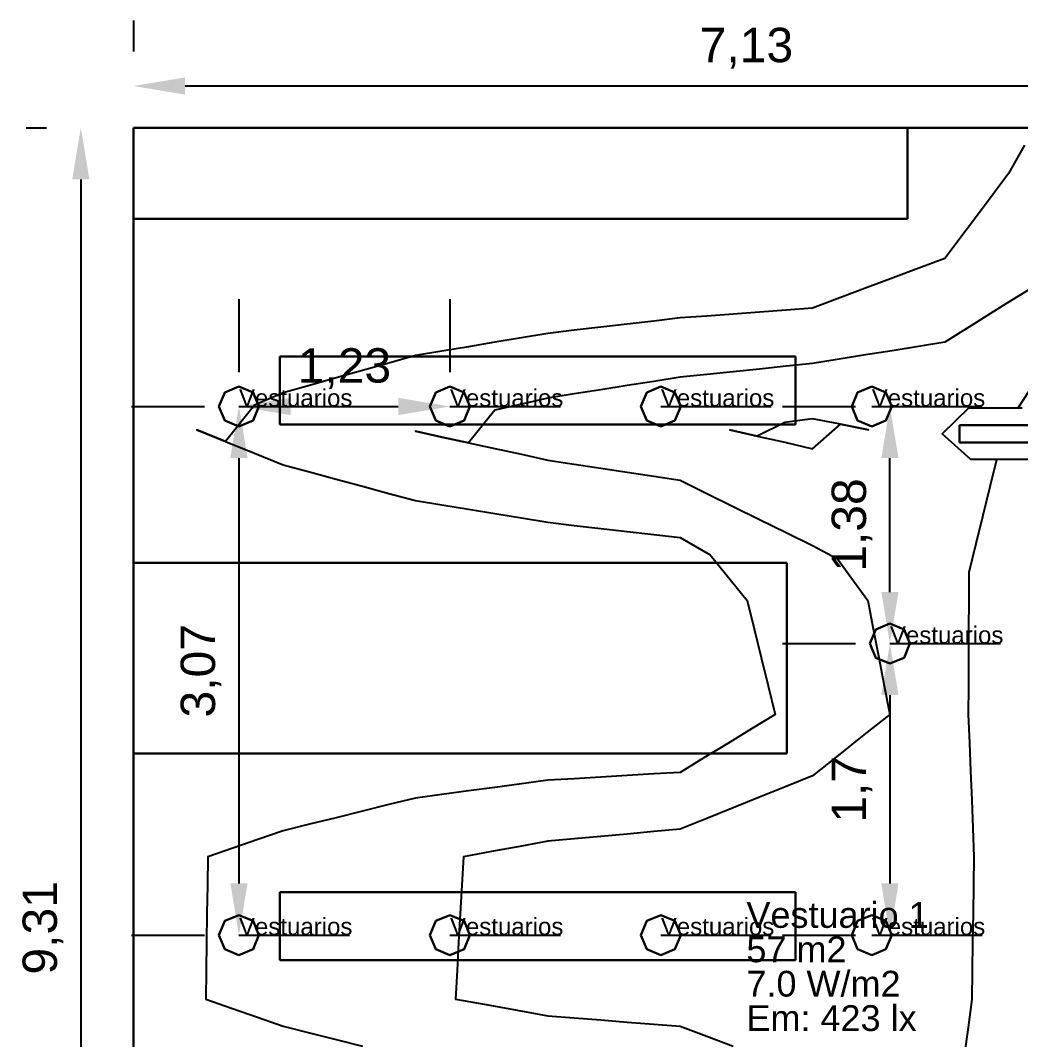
# Model space of a CAD drawing. Header units: millimetres. Extents: x 3.7 to 38, y 4.9 to 16.2.
# Drawn here: x 4.37 to 10.19, y 9.97 to 15.9 of the extents above; entities that cross this region are included whole.
import ezdxf

# ---------------------------------------------------------------- set-up
doc = ezdxf.new("R2010")
doc.units = ezdxf.units.MM
for name, color, linetype in [('DLXFURN', 5, 'Continuous'), ('DLXISO', 7, 'Continuous'), ('DLXLUM', 2, 'Continuous'), ('DLXLUMEX', 2, 'Continuous'), ('DLXSCENE', 7, 'Continuous'), ('DLXSUM', 9, 'Continuous'), ('MAPAS', 7, 'Continuous')]:
    doc.layers.add(name, color=color, linetype=linetype)
doc.layers.get('0').off()
doc.styles.get("Standard").update_dxf_attribs({"font": 'arial.ttf'})
doc.dimstyles.new('ISO-25', dxfattribs={"dimtxt": 0.2, "dimasz": 0.3, "dimexe": 0.2, "dimexo": 0.625, "dimgap": 0.1, "dimtad": 1, "dimtoh": 1, "dimtxsty": 'Standard', "dimcen": 2.5, "dimadec": 0, "dimazin": 0, "dimtfac": 1, "dimtmove": 0, "dimatfit": 3, "dimfxl": 1, "dimarcsym": 0})

# ---------------------------------------------------------------- blocks, each defined once
blk = doc.blocks.new('*U41')
for p, q in [((-0.1163, 0), (-0.0822, 0.0822)), ((-0.0822, 0.0822), (-0.1163, 0)), ((-0.0822, 0.0822), (-0.1163, 0)), ((-0.1163, 0), (-0.0822, 0.0822)), ((-0.0822, 0.0822), (0, 0.1163)), ((0, 0.1163), (-0.0822, 0.0822)), ((0, 0.1163), (-0.0822, 0.0822)), ((-0.0822, 0.0822), (0, 0.1163)), ((-0.0822, 0.0822), (-0.0822, 0.0822)), ((-0.0822, 0.0822), (-0.0822, 0.0822)), ((0, 0.1163), (0.0822, 0.0822)), ((0.0822, 0.0822), (0, 0.1163)), ((0, 0.1163), (0, 0.1163)), ((0.0822, 0.0822), (0, 0.1163)), ((0, 0.1163), (0, 0.1163)), ((0, 0.1163), (0.0822, 0.0822)), ((0.0822, 0.0822), (0.1163, 0)), ((0.1163, 0), (0.0822, 0.0822)), ((0.0822, 0.0822), (0.0822, 0.0822)), ((0.1163, 0), (0.0822, 0.0822)), ((0.0822, 0.0822), (0.0822, 0.0822)), ((0.0822, 0.0822), (0.1163, 0)), ((-0.0822, -0.0822), (-0.1163, 0)), ((-0.1163, 0), (-0.0822, -0.0822)), ((-0.1163, 0), (-0.0822, -0.0822)), ((-0.0822, -0.0822), (-0.1163, 0)), ((-0.1163, 0), (-0.1163, 0)), ((-0.1163, 0), (-0.1163, 0)), ((0.1163, 0), (0.0822, -0.0822)), ((0.0822, -0.0822), (0.1163, 0)), ((0.0822, -0.0822), (0.1163, 0)), ((0.1163, 0), (0.0822, -0.0822)), ((0.1163, 0), (0.1163, 0)), ((0.1163, 0), (0.1163, 0)), ((0, -0.1163), (-0.0822, -0.0822)), ((-0.0822, -0.0822), (0, -0.1163)), ((-0.0822, -0.0822), (0, -0.1163)), ((0, -0.1163), (-0.0822, -0.0822)), ((-0.0822, -0.0822), (-0.0822, -0.0822)), ((-0.0822, -0.0822), (-0.0822, -0.0822)), ((0.0822, -0.0822), (0, -0.1163)), ((0, -0.1163), (0.0822, -0.0822)), ((0, -0.1163), (0.0822, -0.0822)), ((0.0822, -0.0822), (0, -0.1163)), ((0, -0.1163), (0, -0.1163)), ((0, -0.1163), (0, -0.1163)), ((0.0822, -0.0822), (0.0822, -0.0822)), ((0.0822, -0.0822), (0.0822, -0.0822))]:
    blk.add_line(p, q)
at = {"color": 1}
blk.add_line((0, 0), (0.6425, 0), dxfattribs=at)
at = {"layer": 'DLXLUMEX', "color": 7}
blk.add_text('Vestuarios', height=0.1, dxfattribs=at).set_placement((0, 0))
blk = doc.blocks.new('*U52')
for p, q in [((-0.1163, 0), (-0.0822, 0.0822)), ((-0.0822, 0.0822), (-0.1163, 0)), ((-0.0822, 0.0822), (-0.1163, 0)), ((-0.1163, 0), (-0.0822, 0.0822)), ((-0.0822, 0.0822), (0, 0.1163)), ((0, 0.1163), (-0.0822, 0.0822)), ((0, 0.1163), (-0.0822, 0.0822)), ((-0.0822, 0.0822), (0, 0.1163)), ((-0.0822, 0.0822), (-0.0822, 0.0822)), ((-0.0822, 0.0822), (-0.0822, 0.0822)), ((0, 0.1163), (0.0822, 0.0822)), ((0.0822, 0.0822), (0, 0.1163)), ((0, 0.1163), (0, 0.1163)), ((0.0822, 0.0822), (0, 0.1163)), ((0, 0.1163), (0, 0.1163)), ((0, 0.1163), (0.0822, 0.0822)), ((0.0822, 0.0822), (0.1163, 0)), ((0.1163, 0), (0.0822, 0.0822)), ((0.0822, 0.0822), (0.0822, 0.0822)), ((0.1163, 0), (0.0822, 0.0822)), ((0.0822, 0.0822), (0.0822, 0.0822)), ((0.0822, 0.0822), (0.1163, 0)), ((-0.0822, -0.0822), (-0.1163, 0)), ((-0.1163, 0), (-0.0822, -0.0822)), ((-0.1163, 0), (-0.0822, -0.0822)), ((-0.0822, -0.0822), (-0.1163, 0)), ((-0.1163, 0), (-0.1163, 0)), ((-0.1163, 0), (-0.1163, 0)), ((0.1163, 0), (0.0822, -0.0822)), ((0.0822, -0.0822), (0.1163, 0)), ((0.0822, -0.0822), (0.1163, 0)), ((0.1163, 0), (0.0822, -0.0822)), ((0.1163, 0), (0.1163, 0)), ((0.1163, 0), (0.1163, 0)), ((0, -0.1163), (-0.0822, -0.0822)), ((-0.0822, -0.0822), (0, -0.1163)), ((-0.0822, -0.0822), (0, -0.1163)), ((0, -0.1163), (-0.0822, -0.0822)), ((-0.0822, -0.0822), (-0.0822, -0.0822)), ((-0.0822, -0.0822), (-0.0822, -0.0822)), ((0.0822, -0.0822), (0, -0.1163)), ((0, -0.1163), (0.0822, -0.0822)), ((0, -0.1163), (0.0822, -0.0822)), ((0.0822, -0.0822), (0, -0.1163)), ((0, -0.1163), (0, -0.1163)), ((0, -0.1163), (0, -0.1163)), ((0.0822, -0.0822), (0.0822, -0.0822)), ((0.0822, -0.0822), (0.0822, -0.0822))]:
    blk.add_line(p, q)
at = {"color": 1}
blk.add_line((0, 0), (0.6425, 0), dxfattribs=at)
at = {"layer": 'DLXLUMEX', "color": 7}
blk.add_text('Vestuarios', height=0.1, dxfattribs=at).set_placement((0, 0))
blk = doc.blocks.new('*U71')
for p, q in [((-0.1163, 0), (-0.0822, 0.0822)), ((-0.0822, 0.0822), (-0.1163, 0)), ((-0.0822, 0.0822), (-0.1163, 0)), ((-0.1163, 0), (-0.0822, 0.0822)), ((-0.0822, 0.0822), (0, 0.1163)), ((0, 0.1163), (-0.0822, 0.0822)), ((0, 0.1163), (-0.0822, 0.0822)), ((-0.0822, 0.0822), (0, 0.1163)), ((-0.0822, 0.0822), (-0.0822, 0.0822)), ((-0.0822, 0.0822), (-0.0822, 0.0822)), ((0, 0.1163), (0.0822, 0.0822)), ((0.0822, 0.0822), (0, 0.1163)), ((0, 0.1163), (0, 0.1163)), ((0.0822, 0.0822), (0, 0.1163)), ((0, 0.1163), (0, 0.1163)), ((0, 0.1163), (0.0822, 0.0822)), ((0.0822, 0.0822), (0.1163, 0)), ((0.1163, 0), (0.0822, 0.0822)), ((0.0822, 0.0822), (0.0822, 0.0822)), ((0.1163, 0), (0.0822, 0.0822)), ((0.0822, 0.0822), (0.0822, 0.0822)), ((0.0822, 0.0822), (0.1163, 0)), ((-0.0822, -0.0822), (-0.1163, 0)), ((-0.1163, 0), (-0.0822, -0.0822)), ((-0.1163, 0), (-0.0822, -0.0822)), ((-0.0822, -0.0822), (-0.1163, 0)), ((-0.1163, 0), (-0.1163, 0)), ((-0.1163, 0), (-0.1163, 0)), ((0.1163, 0), (0.0822, -0.0822)), ((0.0822, -0.0822), (0.1163, 0)), ((0.0822, -0.0822), (0.1163, 0)), ((0.1163, 0), (0.0822, -0.0822)), ((0.1163, 0), (0.1163, 0)), ((0.1163, 0), (0.1163, 0)), ((0, -0.1163), (-0.0822, -0.0822)), ((-0.0822, -0.0822), (0, -0.1163)), ((-0.0822, -0.0822), (0, -0.1163)), ((0, -0.1163), (-0.0822, -0.0822)), ((-0.0822, -0.0822), (-0.0822, -0.0822)), ((-0.0822, -0.0822), (-0.0822, -0.0822)), ((0.0822, -0.0822), (0, -0.1163)), ((0, -0.1163), (0.0822, -0.0822)), ((0, -0.1163), (0.0822, -0.0822)), ((0.0822, -0.0822), (0, -0.1163)), ((0, -0.1163), (0, -0.1163)), ((0, -0.1163), (0, -0.1163)), ((0.0822, -0.0822), (0.0822, -0.0822)), ((0.0822, -0.0822), (0.0822, -0.0822))]:
    blk.add_line(p, q)
at = {"color": 1}
blk.add_line((0, 0), (0.6425, 0), dxfattribs=at)
at = {"layer": 'DLXLUMEX', "color": 7}
blk.add_text('Vestuarios', height=0.1, dxfattribs=at).set_placement((0, 0))
blk = doc.blocks.new('*U81')
for p, q in [((-0.1163, 0), (-0.0822, 0.0822)), ((-0.0822, 0.0822), (-0.1163, 0)), ((-0.0822, 0.0822), (-0.1163, 0)), ((-0.1163, 0), (-0.0822, 0.0822)), ((-0.0822, 0.0822), (0, 0.1163)), ((0, 0.1163), (-0.0822, 0.0822)), ((0, 0.1163), (-0.0822, 0.0822)), ((-0.0822, 0.0822), (0, 0.1163)), ((-0.0822, 0.0822), (-0.0822, 0.0822)), ((-0.0822, 0.0822), (-0.0822, 0.0822)), ((0, 0.1163), (0.0822, 0.0822)), ((0.0822, 0.0822), (0, 0.1163)), ((0, 0.1163), (0, 0.1163)), ((0.0822, 0.0822), (0, 0.1163)), ((0, 0.1163), (0, 0.1163)), ((0, 0.1163), (0.0822, 0.0822)), ((0.0822, 0.0822), (0.1163, 0)), ((0.1163, 0), (0.0822, 0.0822)), ((0.0822, 0.0822), (0.0822, 0.0822)), ((0.1163, 0), (0.0822, 0.0822)), ((0.0822, 0.0822), (0.0822, 0.0822)), ((0.0822, 0.0822), (0.1163, 0)), ((-0.0822, -0.0822), (-0.1163, 0)), ((-0.1163, 0), (-0.0822, -0.0822)), ((-0.1163, 0), (-0.0822, -0.0822)), ((-0.0822, -0.0822), (-0.1163, 0)), ((-0.1163, 0), (-0.1163, 0)), ((-0.1163, 0), (-0.1163, 0)), ((0.1163, 0), (0.0822, -0.0822)), ((0.0822, -0.0822), (0.1163, 0)), ((0.0822, -0.0822), (0.1163, 0)), ((0.1163, 0), (0.0822, -0.0822)), ((0.1163, 0), (0.1163, 0)), ((0.1163, 0), (0.1163, 0)), ((0, -0.1163), (-0.0822, -0.0822)), ((-0.0822, -0.0822), (0, -0.1163)), ((-0.0822, -0.0822), (0, -0.1163)), ((0, -0.1163), (-0.0822, -0.0822)), ((-0.0822, -0.0822), (-0.0822, -0.0822)), ((-0.0822, -0.0822), (-0.0822, -0.0822)), ((0.0822, -0.0822), (0, -0.1163)), ((0, -0.1163), (0.0822, -0.0822)), ((0, -0.1163), (0.0822, -0.0822)), ((0.0822, -0.0822), (0, -0.1163)), ((0, -0.1163), (0, -0.1163)), ((0, -0.1163), (0, -0.1163)), ((0.0822, -0.0822), (0.0822, -0.0822)), ((0.0822, -0.0822), (0.0822, -0.0822))]:
    blk.add_line(p, q)
at = {"color": 1}
blk.add_line((0, 0), (0.6425, 0), dxfattribs=at)
at = {"layer": 'DLXLUMEX', "color": 7}
blk.add_text('Vestuarios', height=0.1, dxfattribs=at).set_placement((0, 0))
blk = doc.blocks.new('*U98')
for p, q in [((-0.1163, 0), (-0.0822, 0.0822)), ((-0.0822, 0.0822), (-0.1163, 0)), ((-0.0822, 0.0822), (-0.1163, 0)), ((-0.1163, 0), (-0.0822, 0.0822)), ((-0.0822, 0.0822), (0, 0.1163)), ((0, 0.1163), (-0.0822, 0.0822)), ((0, 0.1163), (-0.0822, 0.0822)), ((-0.0822, 0.0822), (0, 0.1163)), ((-0.0822, 0.0822), (-0.0822, 0.0822)), ((-0.0822, 0.0822), (-0.0822, 0.0822)), ((0, 0.1163), (0.0822, 0.0822)), ((0.0822, 0.0822), (0, 0.1163)), ((0, 0.1163), (0, 0.1163)), ((0.0822, 0.0822), (0, 0.1163)), ((0, 0.1163), (0, 0.1163)), ((0, 0.1163), (0.0822, 0.0822)), ((0.0822, 0.0822), (0.1163, 0)), ((0.1163, 0), (0.0822, 0.0822)), ((0.0822, 0.0822), (0.0822, 0.0822)), ((0.1163, 0), (0.0822, 0.0822)), ((0.0822, 0.0822), (0.0822, 0.0822)), ((0.0822, 0.0822), (0.1163, 0)), ((-0.0822, -0.0822), (-0.1163, 0)), ((-0.1163, 0), (-0.0822, -0.0822)), ((-0.1163, 0), (-0.0822, -0.0822)), ((-0.0822, -0.0822), (-0.1163, 0)), ((-0.1163, 0), (-0.1163, 0)), ((-0.1163, 0), (-0.1163, 0)), ((0.1163, 0), (0.0822, -0.0822)), ((0.0822, -0.0822), (0.1163, 0)), ((0.0822, -0.0822), (0.1163, 0)), ((0.1163, 0), (0.0822, -0.0822)), ((0.1163, 0), (0.1163, 0)), ((0.1163, 0), (0.1163, 0)), ((0, -0.1163), (-0.0822, -0.0822)), ((-0.0822, -0.0822), (0, -0.1163)), ((-0.0822, -0.0822), (0, -0.1163)), ((0, -0.1163), (-0.0822, -0.0822)), ((-0.0822, -0.0822), (-0.0822, -0.0822)), ((-0.0822, -0.0822), (-0.0822, -0.0822)), ((0.0822, -0.0822), (0, -0.1163)), ((0, -0.1163), (0.0822, -0.0822)), ((0, -0.1163), (0.0822, -0.0822)), ((0.0822, -0.0822), (0, -0.1163)), ((0, -0.1163), (0, -0.1163)), ((0, -0.1163), (0, -0.1163)), ((0.0822, -0.0822), (0.0822, -0.0822)), ((0.0822, -0.0822), (0.0822, -0.0822))]:
    blk.add_line(p, q)
at = {"color": 1}
blk.add_line((0, 0), (0.6425, 0), dxfattribs=at)
at = {"layer": 'DLXLUMEX', "color": 7}
blk.add_text('Vestuarios', height=0.1, dxfattribs=at).set_placement((0, 0))
blk = doc.blocks.new('*U108')
for p, q in [((-0.1163, 0), (-0.0822, 0.0822)), ((-0.0822, 0.0822), (-0.1163, 0)), ((-0.0822, 0.0822), (-0.1163, 0)), ((-0.1163, 0), (-0.0822, 0.0822)), ((-0.0822, 0.0822), (0, 0.1163)), ((0, 0.1163), (-0.0822, 0.0822)), ((0, 0.1163), (-0.0822, 0.0822)), ((-0.0822, 0.0822), (0, 0.1163)), ((-0.0822, 0.0822), (-0.0822, 0.0822)), ((-0.0822, 0.0822), (-0.0822, 0.0822)), ((0, 0.1163), (0.0822, 0.0822)), ((0.0822, 0.0822), (0, 0.1163)), ((0, 0.1163), (0, 0.1163)), ((0.0822, 0.0822), (0, 0.1163)), ((0, 0.1163), (0, 0.1163)), ((0, 0.1163), (0.0822, 0.0822)), ((0.0822, 0.0822), (0.1163, 0)), ((0.1163, 0), (0.0822, 0.0822)), ((0.0822, 0.0822), (0.0822, 0.0822)), ((0.1163, 0), (0.0822, 0.0822)), ((0.0822, 0.0822), (0.0822, 0.0822)), ((0.0822, 0.0822), (0.1163, 0)), ((-0.0822, -0.0822), (-0.1163, 0)), ((-0.1163, 0), (-0.0822, -0.0822)), ((-0.1163, 0), (-0.0822, -0.0822)), ((-0.0822, -0.0822), (-0.1163, 0)), ((-0.1163, 0), (-0.1163, 0)), ((-0.1163, 0), (-0.1163, 0)), ((0.1163, 0), (0.0822, -0.0822)), ((0.0822, -0.0822), (0.1163, 0)), ((0.0822, -0.0822), (0.1163, 0)), ((0.1163, 0), (0.0822, -0.0822)), ((0.1163, 0), (0.1163, 0)), ((0.1163, 0), (0.1163, 0)), ((0, -0.1163), (-0.0822, -0.0822)), ((-0.0822, -0.0822), (0, -0.1163)), ((-0.0822, -0.0822), (0, -0.1163)), ((0, -0.1163), (-0.0822, -0.0822)), ((-0.0822, -0.0822), (-0.0822, -0.0822)), ((-0.0822, -0.0822), (-0.0822, -0.0822)), ((0.0822, -0.0822), (0, -0.1163)), ((0, -0.1163), (0.0822, -0.0822)), ((0, -0.1163), (0.0822, -0.0822)), ((0.0822, -0.0822), (0, -0.1163)), ((0, -0.1163), (0, -0.1163)), ((0, -0.1163), (0, -0.1163)), ((0.0822, -0.0822), (0.0822, -0.0822)), ((0.0822, -0.0822), (0.0822, -0.0822))]:
    blk.add_line(p, q)
at = {"color": 1}
blk.add_line((0, 0), (0.6425, 0), dxfattribs=at)
at = {"layer": 'DLXLUMEX', "color": 7}
blk.add_text('Vestuarios', height=0.1, dxfattribs=at).set_placement((0, 0))
blk = doc.blocks.new('*U20')
for p, q in [((-0.1163, 0), (-0.0822, 0.0822)), ((-0.0822, 0.0822), (-0.1163, 0)), ((-0.0822, 0.0822), (-0.1163, 0)), ((-0.1163, 0), (-0.0822, 0.0822)), ((-0.0822, 0.0822), (0, 0.1163)), ((0, 0.1163), (-0.0822, 0.0822)), ((0, 0.1163), (-0.0822, 0.0822)), ((-0.0822, 0.0822), (0, 0.1163)), ((-0.0822, 0.0822), (-0.0822, 0.0822)), ((-0.0822, 0.0822), (-0.0822, 0.0822)), ((0, 0.1163), (0.0822, 0.0822)), ((0.0822, 0.0822), (0, 0.1163)), ((0, 0.1163), (0, 0.1163)), ((0.0822, 0.0822), (0, 0.1163)), ((0, 0.1163), (0, 0.1163)), ((0, 0.1163), (0.0822, 0.0822)), ((0.0822, 0.0822), (0.1163, 0)), ((0.1163, 0), (0.0822, 0.0822)), ((0.0822, 0.0822), (0.0822, 0.0822)), ((0.1163, 0), (0.0822, 0.0822)), ((0.0822, 0.0822), (0.0822, 0.0822)), ((0.0822, 0.0822), (0.1163, 0)), ((-0.0822, -0.0822), (-0.1163, 0)), ((-0.1163, 0), (-0.0822, -0.0822)), ((-0.1163, 0), (-0.0822, -0.0822)), ((-0.0822, -0.0822), (-0.1163, 0)), ((-0.1163, 0), (-0.1163, 0)), ((-0.1163, 0), (-0.1163, 0)), ((0.1163, 0), (0.0822, -0.0822)), ((0.0822, -0.0822), (0.1163, 0)), ((0.0822, -0.0822), (0.1163, 0)), ((0.1163, 0), (0.0822, -0.0822)), ((0.1163, 0), (0.1163, 0)), ((0.1163, 0), (0.1163, 0)), ((0, -0.1163), (-0.0822, -0.0822)), ((-0.0822, -0.0822), (0, -0.1163)), ((-0.0822, -0.0822), (-0.0822, -0.0822)), ((-0.0822, -0.0822), (0, -0.1163)), ((0, -0.1163), (-0.0822, -0.0822)), ((-0.0822, -0.0822), (-0.0822, -0.0822)), ((0.0822, -0.0822), (0, -0.1163)), ((0, -0.1163), (0.0822, -0.0822)), ((0, -0.1163), (0.0822, -0.0822)), ((0.0822, -0.0822), (0, -0.1163)), ((0, -0.1163), (0, -0.1163)), ((0, -0.1163), (0, -0.1163)), ((0.0822, -0.0822), (0.0822, -0.0822)), ((0.0822, -0.0822), (0.0822, -0.0822))]:
    blk.add_line(p, q)
at = {"color": 1}
blk.add_line((0, 0), (0.6425, 0), dxfattribs=at)
at = {"layer": 'DLXLUMEX', "color": 7}
blk.add_text('Vestuarios', height=0.1, dxfattribs=at).set_placement((0, 0))
blk = doc.blocks.new('*U29')
for p, q in [((-0.1163, 0), (-0.0822, 0.0822)), ((-0.0822, 0.0822), (-0.1163, 0)), ((-0.0822, 0.0822), (-0.1163, 0)), ((-0.1163, 0), (-0.0822, 0.0822)), ((-0.0822, 0.0822), (0, 0.1163)), ((0, 0.1163), (-0.0822, 0.0822)), ((0, 0.1163), (-0.0822, 0.0822)), ((-0.0822, 0.0822), (0, 0.1163)), ((-0.0822, 0.0822), (-0.0822, 0.0822)), ((-0.0822, 0.0822), (-0.0822, 0.0822)), ((0, 0.1163), (0.0822, 0.0822)), ((0.0822, 0.0822), (0, 0.1163)), ((0, 0.1163), (0, 0.1163)), ((0.0822, 0.0822), (0, 0.1163)), ((0, 0.1163), (0, 0.1163)), ((0, 0.1163), (0.0822, 0.0822)), ((0.0822, 0.0822), (0.1163, 0)), ((0.1163, 0), (0.0822, 0.0822)), ((0.0822, 0.0822), (0.0822, 0.0822)), ((0.1163, 0), (0.0822, 0.0822)), ((0.0822, 0.0822), (0.0822, 0.0822)), ((0.0822, 0.0822), (0.1163, 0)), ((-0.0822, -0.0822), (-0.1163, 0)), ((-0.1163, 0), (-0.0822, -0.0822)), ((-0.1163, 0), (-0.0822, -0.0822)), ((-0.0822, -0.0822), (-0.1163, 0)), ((-0.1163, 0), (-0.1163, 0)), ((-0.1163, 0), (-0.1163, 0)), ((0.1163, 0), (0.0822, -0.0822)), ((0.0822, -0.0822), (0.1163, 0)), ((0.0822, -0.0822), (0.1163, 0)), ((0.1163, 0), (0.0822, -0.0822)), ((0.1163, 0), (0.1163, 0)), ((0.1163, 0), (0.1163, 0)), ((0, -0.1163), (-0.0822, -0.0822)), ((-0.0822, -0.0822), (0, -0.1163)), ((-0.0822, -0.0822), (-0.0822, -0.0822)), ((-0.0822, -0.0822), (0, -0.1163)), ((0, -0.1163), (-0.0822, -0.0822)), ((-0.0822, -0.0822), (-0.0822, -0.0822)), ((0.0822, -0.0822), (0, -0.1163)), ((0, -0.1163), (0.0822, -0.0822)), ((0, -0.1163), (0.0822, -0.0822)), ((0.0822, -0.0822), (0, -0.1163)), ((0, -0.1163), (0, -0.1163)), ((0, -0.1163), (0, -0.1163)), ((0.0822, -0.0822), (0.0822, -0.0822)), ((0.0822, -0.0822), (0.0822, -0.0822))]:
    blk.add_line(p, q)
at = {"color": 1}
blk.add_line((0, 0), (0.6425, 0), dxfattribs=at)
at = {"layer": 'DLXLUMEX', "color": 7}
blk.add_text('Vestuarios', height=0.1, dxfattribs=at).set_placement((0, 0))
blk = doc.blocks.new('*U40')
for p, q in [((-0.1163, 0), (-0.0822, 0.0822)), ((-0.0822, 0.0822), (-0.1163, 0)), ((-0.0822, 0.0822), (-0.1163, 0)), ((-0.1163, 0), (-0.0822, 0.0822)), ((-0.0822, 0.0822), (0, 0.1163)), ((0, 0.1163), (-0.0822, 0.0822)), ((0, 0.1163), (-0.0822, 0.0822)), ((-0.0822, 0.0822), (0, 0.1163)), ((-0.0822, 0.0822), (-0.0822, 0.0822)), ((-0.0822, 0.0822), (-0.0822, 0.0822)), ((0, 0.1163), (0.0822, 0.0822)), ((0.0822, 0.0822), (0, 0.1163)), ((0, 0.1163), (0, 0.1163)), ((0.0822, 0.0822), (0, 0.1163)), ((0, 0.1163), (0, 0.1163)), ((0, 0.1163), (0.0822, 0.0822)), ((0.0822, 0.0822), (0.1163, 0)), ((0.1163, 0), (0.0822, 0.0822)), ((0.0822, 0.0822), (0.0822, 0.0822)), ((0.1163, 0), (0.0822, 0.0822)), ((0.0822, 0.0822), (0.0822, 0.0822)), ((0.0822, 0.0822), (0.1163, 0)), ((-0.0822, -0.0822), (-0.1163, 0)), ((-0.1163, 0), (-0.0822, -0.0822)), ((-0.1163, 0), (-0.0822, -0.0822)), ((-0.0822, -0.0822), (-0.1163, 0)), ((-0.1163, 0), (-0.1163, 0)), ((-0.1163, 0), (-0.1163, 0)), ((0.1163, 0), (0.0822, -0.0822)), ((0.0822, -0.0822), (0.1163, 0)), ((0.0822, -0.0822), (0.1163, 0)), ((0.1163, 0), (0.0822, -0.0822)), ((0.1163, 0), (0.1163, 0)), ((0.1163, 0), (0.1163, 0)), ((0, -0.1163), (-0.0822, -0.0822)), ((-0.0822, -0.0822), (0, -0.1163)), ((-0.0822, -0.0822), (-0.0822, -0.0822)), ((-0.0822, -0.0822), (0, -0.1163)), ((0, -0.1163), (-0.0822, -0.0822)), ((-0.0822, -0.0822), (-0.0822, -0.0822)), ((0.0822, -0.0822), (0, -0.1163)), ((0, -0.1163), (0.0822, -0.0822)), ((0, -0.1163), (0.0822, -0.0822)), ((0.0822, -0.0822), (0, -0.1163)), ((0, -0.1163), (0, -0.1163)), ((0, -0.1163), (0, -0.1163)), ((0.0822, -0.0822), (0.0822, -0.0822)), ((0.0822, -0.0822), (0.0822, -0.0822))]:
    blk.add_line(p, q)
at = {"color": 1}
blk.add_line((0, 0), (0.6425, 0), dxfattribs=at)
at = {"layer": 'DLXLUMEX', "color": 7}
blk.add_text('Vestuarios', height=0.1, dxfattribs=at).set_placement((0, 0))
blk = doc.blocks.new('*U43')
for p, q in [((-0.275, 0.3736), (-0.275, -0.1566)), ((4.225, 0.3736), (-0.275, 0.3736)), ((4.225, 0.3736), (4.225, 0.3736)), ((4.225, 0.3736), (4.225, -0.1566)), ((4.225, -0.1566), (4.225, 0.3736)), ((4.225, -0.1566), (4.225, 0.3736)), ((-0.275, -0.1566), (4.225, -0.1566)), ((-0.275, -0.1566), (-0.275, -0.1566)), ((-0.275, -0.1566), (4.225, -0.1566)), ((4.225, -0.1566), (-0.275, -0.1566)), ((4.225, -0.1566), (4.225, -0.1566)), ((4.225, -0.1566), (4.225, -0.1566))]:
    blk.add_line(p, q)
blk = doc.blocks.new('*U44')
for p, q in [((2.6005, -0.2304), (-1.1985, -0.2304)), ((-1.1985, -0.2304), (-1.1985, -1.3394)), ((-1.1985, -1.3394), (-1.1985, -0.2304)), ((-1.1985, -0.2304), (-1.1985, -0.2304)), ((-1.1985, -0.2304), (-1.1985, -1.3394)), ((2.6005, -0.2304), (-1.1985, -0.2304)), ((-1.1985, -0.2304), (-1.1985, -0.2304)), ((-1.1985, -0.2304), (2.6005, -0.2304)), ((2.6005, -1.3394), (2.6005, -0.2304)), ((2.6005, -0.2304), (2.6005, -0.2304)), ((2.6005, -0.2304), (2.6005, -1.3394)), ((2.6005, -1.3394), (2.6005, -0.2304)), ((2.6005, -0.2304), (2.6005, -0.2304)), ((-1.1985, -1.3394), (2.6005, -1.3394)), ((-1.1985, -1.3394), (-1.1985, -1.3394)), ((2.6005, -1.3394), (-1.1985, -1.3394)), ((-1.1985, -1.3394), (-1.1985, -1.3394)), ((-1.1985, -1.3394), (2.6005, -1.3394)), ((2.6005, -1.3394), (2.6005, -1.3394)), ((2.6005, -1.3394), (2.6005, -1.3394))]:
    blk.add_line(p, q)
blk = doc.blocks.new('*U48')
for p, q in [((3, 0.091), (0, 0.091)), ((0, 0.091), (0, -0.304)), ((0, 0.091), (0, -0.304)), ((0, -0.304), (0, 0.091)), ((0, 0.091), (0, 0.091)), ((3, 0.091), (0, 0.091)), ((0, 0.091), (0, 0.091)), ((0, 0.091), (3, 0.091)), ((3, -0.304), (3, 0.091)), ((3, 0.091), (3, 0.091)), ((3, 0.091), (3, -0.304)), ((3, -0.304), (3, 0.091)), ((3, 0.091), (3, 0.091)), ((0, -0.304), (3, -0.304)), ((0, -0.304), (0, -0.304)), ((0, -0.304), (3, -0.304)), ((3, -0.304), (0, -0.304)), ((0, -0.304), (0, -0.304)), ((3, -0.304), (3, -0.304)), ((3, -0.304), (3, -0.304))]:
    blk.add_line(p, q)
blk = doc.blocks.new('*U51')
for p, q in [((2.5515, 0.3699), (-0.4485, 0.3699)), ((-0.4485, 0.3699), (-0.4485, -0.0251)), ((-0.4485, 0.3699), (-0.4485, -0.0251)), ((-0.4485, -0.0251), (-0.4485, 0.3699)), ((-0.4485, 0.3699), (-0.4485, 0.3699)), ((2.5515, 0.3699), (-0.4485, 0.3699)), ((-0.4485, 0.3699), (-0.4485, 0.3699)), ((-0.4485, 0.3699), (2.5515, 0.3699)), ((2.5515, -0.0251), (2.5515, 0.3699)), ((2.5515, 0.3699), (2.5515, 0.3699)), ((2.5515, 0.3699), (2.5515, -0.0251)), ((2.5515, -0.0251), (2.5515, 0.3699)), ((2.5515, 0.3699), (2.5515, 0.3699)), ((-0.4485, -0.0251), (2.5515, -0.0251)), ((-0.4485, -0.0251), (-0.4485, -0.0251)), ((-0.4485, -0.0251), (2.5515, -0.0251)), ((2.5515, -0.0251), (-0.4485, -0.0251)), ((-0.4485, -0.0251), (-0.4485, -0.0251)), ((2.5515, -0.0251), (2.5515, -0.0251)), ((2.5515, -0.0251), (2.5515, -0.0251))]:
    blk.add_line(p, q)
blk = doc.blocks.new('*U53')
for p, q in [((35.2015, 61.7003), (42.3295, 61.7003)), ((42.3295, 61.7003), (35.2015, 61.7003)), ((35.2015, 61.7003), (35.2015, 61.7003)), ((35.2015, 52.3923), (35.2015, 61.7003)), ((35.2015, 61.7003), (35.2015, 61.7003)), ((35.2015, 61.7003), (35.2015, 52.3923)), ((40.0046, 59.9705), (40.0046, 59.8705)), ((40.0046, 59.8705), (40.0046, 59.9705)), ((40.0046, 59.9705), (40.0046, 59.9705)), ((42.3295, 59.9705), (40.0046, 59.9705)), ((40.0046, 59.9705), (40.0046, 59.9705)), ((40.0046, 59.9705), (42.3295, 59.9705)), ((40.0046, 59.8705), (40.5013, 59.8705)), ((40.5013, 59.8705), (40.0046, 59.8705)), ((40.0046, 59.8705), (40.0046, 59.8705)), ((40.0046, 59.8705), (40.0046, 59.8705))]:
    blk.add_line(p, q)
blk = doc.blocks.new('*U54')
for p, q in [((35.2015, 61.7003), (42.3295, 61.7003)), ((35.2015, 52.3923), (35.2015, 61.7003)), ((40.0046, 59.9705), (40.0046, 59.8705)), ((42.3295, 59.9705), (40.0046, 59.9705)), ((40.0046, 59.8705), (40.5013, 59.8705))]:
    blk.add_line(p, q)
blk = doc.blocks.new('*U55')
for p, q in [((35.2015, 61.7003), (35.2015, 52.3923)), ((42.3295, 61.7003), (35.2015, 61.7003)), ((40.0046, 59.8705), (40.0046, 59.9705)), ((40.0046, 59.9705), (42.3295, 59.9705)), ((40.5013, 59.8705), (40.0046, 59.8705))]:
    blk.add_line(p, q)
blk = doc.blocks.new('*U56')
at = {"layer": 'DLXSUM'}
for s, p in [('Vestuario 1', (0, 0)), ('57 m2', (0, -0.2)), ('7.0 W/m2', (0, -0.4)), ('Em: 423 lx', (0, -0.6))]:
    blk.add_text(s, height=0.15, dxfattribs=at).set_placement(p)
blk = doc.blocks.new('*U57')
at = {"color": 1}
for points in [[(40.4013, 59.7705, 0.85), (40.2357, 59.7705, 0.85), (40.0701, 59.7705, 0.85), (39.9046, 59.9205, 0.85), (40.0595, 60.0705, 0.85), (40.2145, 60.0705, 0.85), (40.3695, 60.0705, 0.85)], [(40.382, 61.6003, 0.85), (40.2897, 61.4351, 0.85), (40.1665, 61.2698, 0.85), (40.0433, 61.1046, 0.85), (39.9202, 60.9393, 0.85), (39.7691, 60.8837, 0.85), (39.618, 60.828, 0.85), (39.4669, 60.7723, 0.85), (39.3086, 60.7116, 0.85), (39.1504, 60.6509, 0.85), (38.9964, 60.6396, 0.85), (38.8425, 60.6283, 0.85), (38.6885, 60.6169, 0.85), (38.5346, 60.6056, 0.85), (38.3806, 60.5943, 0.85), (38.2266, 60.5764, 0.85), (38.0727, 60.5584, 0.85), (37.9187, 60.5405, 0.85), (37.7648, 60.5225, 0.85), (37.6108, 60.5046, 0.85), (37.4569, 60.4787, 0.85), (37.3029, 60.4527, 0.85), (37.149, 60.4268, 0.85), (36.995, 60.4009, 0.85), (36.841, 60.375, 0.85), (36.6871, 60.3317, 0.85), (36.5331, 60.2885, 0.85), (36.3792, 60.2452, 0.85), (36.2252, 60.202, 0.85), (36.0713, 60.1588, 0.85), (35.9041, 60.0873, 0.85), (35.7369, 59.8764, 0.85), (35.5697, 59.9443, 0.85), (35.7369, 59.8764, 0.85), (35.9041, 59.8084, 0.85), (36.0713, 59.7405, 0.85), (36.2252, 59.6988, 0.85), (36.3792, 59.6571, 0.85), (36.5331, 59.6153, 0.85), (36.6871, 59.5736, 0.85), (36.841, 59.5319, 0.85), (36.995, 59.5066, 0.85), (37.149, 59.4814, 0.85), (37.3029, 59.4561, 0.85), (37.4569, 59.4309, 0.85), (37.6108, 59.4056, 0.85), (37.7648, 59.3878, 0.85), (37.9187, 59.37, 0.85), (38.0727, 59.3522, 0.85), (38.2266, 59.3343, 0.85), (38.3806, 59.3165, 0.85), (38.5546, 59.2164, 0.85), (38.7695, 58.9507, 0.85), (38.8104, 58.7851, 0.85), (38.8514, 58.6195, 0.85), (38.8923, 58.4539, 0.85), (38.9332, 58.2883, 0.85), (38.7951, 58.2039, 0.85), (38.6569, 58.1194, 0.85), (38.5188, 58.0349, 0.85), (38.3806, 57.9505, 0.85), (38.2266, 57.9414, 0.85), (38.0727, 57.9323, 0.85), (37.9187, 57.9232, 0.85), (37.7648, 57.9141, 0.85), (37.6108, 57.9051, 0.85), (37.4569, 57.8844, 0.85), (37.3029, 57.8637, 0.85), (37.149, 57.843, 0.85), (36.995, 57.8223, 0.85), (36.841, 57.8016, 0.85), (36.6871, 57.7634, 0.85), (36.5331, 57.7252, 0.85), (36.3792, 57.687, 0.85), (36.2252, 57.6488, 0.85), (36.0713, 57.6106, 0.85), (35.9251, 57.5605, 0.85), (35.7789, 57.5104, 0.85), (35.6328, 57.4603, 0.85), (35.6308, 57.2947, 0.85), (35.6287, 57.1291, 0.85), (35.6267, 56.9635, 0.85), (35.6247, 56.7979, 0.85), (35.6227, 56.6323, 0.85), (35.7722, 56.5794, 0.85), (35.9217, 56.5264, 0.85), (36.0713, 56.4735, 0.85), (36.2252, 56.4349, 0.85), (36.3792, 56.3963, 0.85), (36.5331, 56.3578, 0.85)]]:
    blk.add_polyline3d(points, dxfattribs=at)
at = {"color": 3}
for points in [[(40.0343, 56.3011, 0.85), (40.0561, 56.4667, 0.85), (40.078, 56.6323, 0.85), (40.0804, 56.7979, 0.85), (40.0829, 56.9635, 0.85), (40.0854, 57.1291, 0.85), (40.0879, 57.2947, 0.85), (40.0904, 57.4603, 0.85), (40.0838, 57.6259, 0.85), (40.0773, 57.7915, 0.85), (40.0708, 57.9571, 0.85), (40.0642, 58.1227, 0.85), (40.0577, 58.2883, 0.85), (40.0584, 58.4539, 0.85), (40.0591, 58.6195, 0.85), (40.0597, 58.7851, 0.85), (40.0604, 58.9507, 0.85), (40.0611, 59.1163, 0.85), (40.1017, 59.2819, 0.85), (40.1423, 59.4475, 0.85), (40.183, 59.6131, 0.85), (40.2216, 59.7705, 0.85), (40.0701, 59.7705, 0.85), (39.9046, 59.9205, 0.85), (40.0595, 60.0705, 0.85), (40.2145, 60.0705, 0.85), (40.346, 60.0705, 0.85), (40.4771, 60.2729, 0.85)], [(40.429, 60.7723, 0.85), (40.2594, 60.666, 0.85), (40.0898, 60.5596, 0.85), (39.9202, 60.4533, 0.85), (39.7662, 60.4284, 0.85), (39.6122, 60.4036, 0.85), (39.4583, 60.3788, 0.85), (39.3043, 60.3539, 0.85), (39.1504, 60.3291, 0.85), (38.9964, 60.3131, 0.85), (38.8425, 60.2972, 0.85), (38.6885, 60.2812, 0.85), (38.5346, 60.2652, 0.85), (38.3806, 60.2492, 0.85), (38.2266, 60.225, 0.85), (38.0727, 60.2008, 0.85), (37.9187, 60.1767, 0.85), (37.7648, 60.1525, 0.85), (37.6108, 60.1283, 0.85), (37.4569, 60.0935, 0.85), (37.3029, 60.0587, 0.85), (37.149, 59.8678, 0.85), (36.995, 59.9013, 0.85), (36.841, 59.9347, 0.85), (36.995, 59.9013, 0.85), (37.149, 59.8678, 0.85), (37.3029, 59.8344, 0.85), (37.4569, 59.8009, 0.85), (37.6108, 59.7674, 0.85), (37.7648, 59.7439, 0.85), (37.9187, 59.7204, 0.85), (38.0727, 59.6969, 0.85), (38.2266, 59.6734, 0.85), (38.3806, 59.6498, 0.85), (38.5346, 59.5738, 0.85), (38.6885, 59.4978, 0.85), (38.8425, 59.4218, 0.85), (38.9964, 59.3458, 0.85), (39.1504, 59.2698, 0.85), (39.2946, 59.193, 0.85), (39.4708, 58.9507, 0.85), (39.5027, 58.7851, 0.85), (39.5347, 58.6195, 0.85), (39.5666, 58.4539, 0.85), (39.5986, 58.2883, 0.85), (39.4492, 58.1689, 0.85), (39.2998, 58.0495, 0.85), (39.1504, 57.9301, 0.85), (38.9964, 57.8681, 0.85), (38.8425, 57.8061, 0.85), (38.6885, 57.7441, 0.85), (38.5346, 57.6821, 0.85), (38.3806, 57.6201, 0.85), (38.2266, 57.6061, 0.85), (38.0727, 57.5922, 0.85), (37.9187, 57.5782, 0.85), (37.7648, 57.5643, 0.85), (37.6108, 57.5503, 0.85), (37.4472, 57.5203, 0.85), (37.2836, 57.4903, 0.85), (37.12, 57.4603, 0.85), (37.1106, 57.2947, 0.85), (37.1013, 57.1291, 0.85), (37.092, 56.9635, 0.85), (37.0826, 56.7979, 0.85), (37.0733, 56.6323, 0.85), (37.2525, 56.6, 0.85), (37.4316, 56.5677, 0.85), (37.6108, 56.5354, 0.85), (37.7648, 56.5231, 0.85), (37.9187, 56.5108, 0.85), (38.0727, 56.4984, 0.85), (38.2266, 56.4861, 0.85), (38.3806, 56.4738, 0.85), (38.5346, 56.4157, 0.85), (38.6885, 56.3576, 0.85)]]:
    blk.add_polyline3d(points, dxfattribs=at)
at = {"color": 6}
blk.add_polyline3d([(38.6677, 59.9443, 0.85), (38.8286, 59.9075, 0.85), (38.9895, 59.8707, 0.85), (39.1504, 59.8338, 0.85), (39.3132, 59.9758, 0.85), (39.476, 59.9443, 0.85), (39.3132, 59.9758, 0.85), (39.1504, 60.0074, 0.85), (38.9895, 59.9863, 0.85), (38.8286, 59.9075, 0.85), (38.6677, 59.9443, 0.85)], dxfattribs=at)
blk = doc.blocks.new('*D135')
at = {"layer": 'Defpoints', "color": 0, "transparency": 16777216}
for p in [(5.0287, 15.5143), (5.0287, 15.2712), (12.1567, 15.2712)]:
    blk.add_point(p, dxfattribs=at)
at = {"layer": 'MAPAS', "color": 0, "lineweight": -2, "transparency": 16777216}
for p, q in [((5.0287, 15.8962), (5.0287, 15.7143)), ((12.1567, 15.8962), (12.1567, 15.7143)), ((11.8567, 15.5143), (5.3287, 15.5143))]:
    blk.add_line(p, q, dxfattribs=at)
at = {"layer": 'MAPAS', "color": 0, "transparency": 16777216}
for points in [[(5.3287, 15.5643), (5.3287, 15.4643), (5.0287, 15.5143)], [(11.8567, 15.5643), (11.8567, 15.4643), (12.1567, 15.5143)]]:
    blk.add_solid(points, dxfattribs=at)
at = {"layer": 'MAPAS', "color": 0, "transparency": 16777216, "insert": (8.5927, 15.7345), "char_height": 0.2, "attachment_point": 5}
blk.add_mtext('7,13', dxfattribs=at)
blk = doc.blocks.new('*D136')
at = {"layer": 'Defpoints', "color": 0, "transparency": 16777216}
for p in [(5.0287, 15.2712), (4.7224, 5.9632), (5.0287, 5.9632)]:
    blk.add_point(p, dxfattribs=at)
at = {"layer": 'MAPAS', "color": 0, "lineweight": -2, "transparency": 16777216}
for p, q in [((4.4037, 15.2712), (4.5224, 15.2712)), ((4.7224, 14.9712), (4.7224, 6.2632)), ((4.4037, 5.9632), (4.5224, 5.9632))]:
    blk.add_line(p, q, dxfattribs=at)
at = {"layer": 'MAPAS', "color": 0, "transparency": 16777216}
for points in [[(4.6724, 14.9712), (4.7724, 14.9712), (4.7224, 15.2712)], [(4.6724, 6.2632), (4.7724, 6.2632), (4.7224, 5.9632)]]:
    blk.add_solid(points, dxfattribs=at)
at = {"layer": 'MAPAS', "color": 0, "transparency": 16777216, "insert": (4.5022, 10.6172), "char_height": 0.2, "attachment_point": 5, "rotation": 90}
blk.add_mtext('9,31', dxfattribs=at)
blk = doc.blocks.new('*D141')
at = {"layer": 'Defpoints', "color": 0, "transparency": 16777216}
for p in [(5.6418, 13.6502), (6.8684, 13.6502), (6.8684, 13.6502)]:
    blk.add_point(p, dxfattribs=at)
at = {"layer": 'MAPAS', "color": 0, "lineweight": -2, "transparency": 16777216}
for p, q in [((5.6418, 14.2752), (5.6418, 13.8502)), ((6.8684, 14.2752), (6.8684, 13.8502)), ((5.9418, 13.6502), (6.5684, 13.6502))]:
    blk.add_line(p, q, dxfattribs=at)
at = {"layer": 'MAPAS', "color": 0, "transparency": 16777216}
for points in [[(5.9418, 13.7002), (5.9418, 13.6002), (5.6418, 13.6502)], [(6.5684, 13.7002), (6.5684, 13.6002), (6.8684, 13.6502)]]:
    blk.add_solid(points, dxfattribs=at)
at = {"layer": 'MAPAS', "color": 0, "transparency": 16777216, "insert": (6.2551, 13.8704), "char_height": 0.2, "attachment_point": 5}
blk.add_mtext('1,23', dxfattribs=at)
blk = doc.blocks.new('*D142')
at = {"layer": 'Defpoints', "color": 0, "transparency": 16777216}
for p in [(5.6418, 13.6502), (5.6418, 10.5754), (5.6418, 10.5754)]:
    blk.add_point(p, dxfattribs=at)
at = {"layer": 'MAPAS', "color": 0, "lineweight": -2, "transparency": 16777216}
for p, q in [((5.0168, 13.6502), (5.4418, 13.6502)), ((5.6418, 13.3502), (5.6418, 10.8754)), ((5.0168, 10.5754), (5.4418, 10.5754))]:
    blk.add_line(p, q, dxfattribs=at)
at = {"layer": 'MAPAS', "color": 0, "transparency": 16777216}
for points in [[(5.5918, 13.3502), (5.6918, 13.3502), (5.6418, 13.6502)], [(5.5918, 10.8754), (5.6918, 10.8754), (5.6418, 10.5754)]]:
    blk.add_solid(points, dxfattribs=at)
at = {"layer": 'MAPAS', "color": 0, "transparency": 16777216, "insert": (5.4216, 12.1128), "char_height": 0.2, "attachment_point": 5, "rotation": 90}
blk.add_mtext('3,07', dxfattribs=at)
blk = doc.blocks.new('*D143')
at = {"layer": 'Defpoints', "color": 0, "transparency": 16777216}
for p in [(9.4272, 13.6502), (9.4272, 13.6502), (9.4272, 12.2709)]:
    blk.add_point(p, dxfattribs=at)
at = {"layer": 'MAPAS', "color": 0, "lineweight": -2, "transparency": 16777216}
for p, q in [((8.8022, 13.6502), (9.2272, 13.6502)), ((9.4272, 12.5709), (9.4272, 13.3502)), ((8.8022, 12.2709), (9.2272, 12.2709))]:
    blk.add_line(p, q, dxfattribs=at)
at = {"layer": 'MAPAS', "color": 0, "transparency": 16777216}
for points in [[(9.3772, 13.3502), (9.4772, 13.3502), (9.4272, 13.6502)], [(9.3772, 12.5709), (9.4772, 12.5709), (9.4272, 12.2709)]]:
    blk.add_solid(points, dxfattribs=at)
at = {"layer": 'MAPAS', "color": 0, "transparency": 16777216, "insert": (9.207, 12.9605), "char_height": 0.2, "attachment_point": 5, "rotation": 90}
blk.add_mtext('1,38', dxfattribs=at)
blk = doc.blocks.new('*D144')
at = {"layer": 'Defpoints', "color": 0, "transparency": 16777216}
for p in [(9.4272, 12.2709), (9.4272, 10.5754), (9.4272, 10.5754)]:
    blk.add_point(p, dxfattribs=at)
at = {"layer": 'MAPAS', "color": 0, "lineweight": -2, "transparency": 16777216}
for p, q in [((8.8022, 12.2709), (9.2272, 12.2709)), ((9.4272, 11.9709), (9.4272, 10.8754)), ((8.8022, 10.5754), (9.2272, 10.5754))]:
    blk.add_line(p, q, dxfattribs=at)
at = {"layer": 'MAPAS', "color": 0, "transparency": 16777216}
for points in [[(9.3772, 11.9709), (9.4772, 11.9709), (9.4272, 12.2709)], [(9.3772, 10.8754), (9.4772, 10.8754), (9.4272, 10.5754)]]:
    blk.add_solid(points, dxfattribs=at)
at = {"layer": 'MAPAS', "color": 0, "transparency": 16777216, "insert": (9.207, 11.4231), "char_height": 0.2, "attachment_point": 5, "rotation": 90}
blk.add_mtext('1,7', dxfattribs=at)

msp = doc.modelspace()

# ---------------------------------------------------------------- block references
at = {"layer": 'DLXFURN'}
for name, p in [('*U43', (5.3037, 14.8976)), ('*U51', (6.3272, 13.5709)), ('*U44', (6.2272, 12.9709)), ('*U48', (5.8787, 10.7335))]:
    msp.add_blockref(name, p, dxfattribs=at)
at = {"layer": 'DLXISO'}
msp.add_blockref('*U57', (-30.1728, -46.4291), dxfattribs=at)
at = {"layer": 'DLXLUM'}
for name, p in [('*U52', (5.6418, 13.6502)), ('*U81', (6.8684, 13.6502)), ('*U108', (8.095, 13.6502)), ('*U29', (9.3216, 13.6502)), ('*U40', (9.4272, 12.2709)), ('*U41', (5.6418, 10.5754)), ('*U71', (6.8684, 10.5754)), ('*U98', (8.095, 10.5754)), ('*U20', (9.3216, 10.5754))]:
    msp.add_blockref(name, p, dxfattribs=at)
at = {"layer": 'DLXSCENE'}
for name in ['*U53', '*U54', '*U55']:
    msp.add_blockref(name, (-30.1728, -46.4291), dxfattribs=at)
at = {"layer": 'DLXSUM'}
msp.add_blockref('*U56', (8.5927, 10.6172), dxfattribs=at)

# ---------------------------------------------------------------- dimensions: what is measured, and where the dimension line sits
at = {"layer": 'MAPAS'}
for base, p1, p2, picture, middle in [((5.0287, 15.5143), (12.1567, 15.2712), (5.0287, 15.2712), '*D135', (8.5927, 15.7345)), ((6.8684, 13.6502), (5.6418, 13.6502), (6.8684, 13.6502), '*D141', (6.2551, 13.8704))]:
    dim = msp.add_linear_dim(base=base, p1=p1, p2=p2, dimstyle='ISO-25', dxfattribs=at)
    dim.commit()
    dim.dimension.update_dxf_attribs({"geometry": picture, "text_midpoint": middle})
for base, p1, p2, picture, middle in [((4.7224, 5.9632), (5.0287, 15.2712), (5.0287, 5.9632), '*D136', (4.5022, 10.6172)), ((5.6418, 10.5754), (5.6418, 13.6502), (5.6418, 10.5754), '*D142', (5.4216, 12.1128)), ((9.4272, 13.6502), (9.4272, 12.2709), (9.4272, 13.6502), '*D143', (9.207, 12.9605)), ((9.4272, 10.5754), (9.4272, 12.2709), (9.4272, 10.5754), '*D144', (9.207, 11.4231))]:
    dim = msp.add_linear_dim(base=base, p1=p1, p2=p2, angle=90, dimstyle='ISO-25', dxfattribs=at)
    dim.commit()
    dim.dimension.update_dxf_attribs({"geometry": picture, "text_midpoint": middle})

doc.saveas('drawing.dxf')
